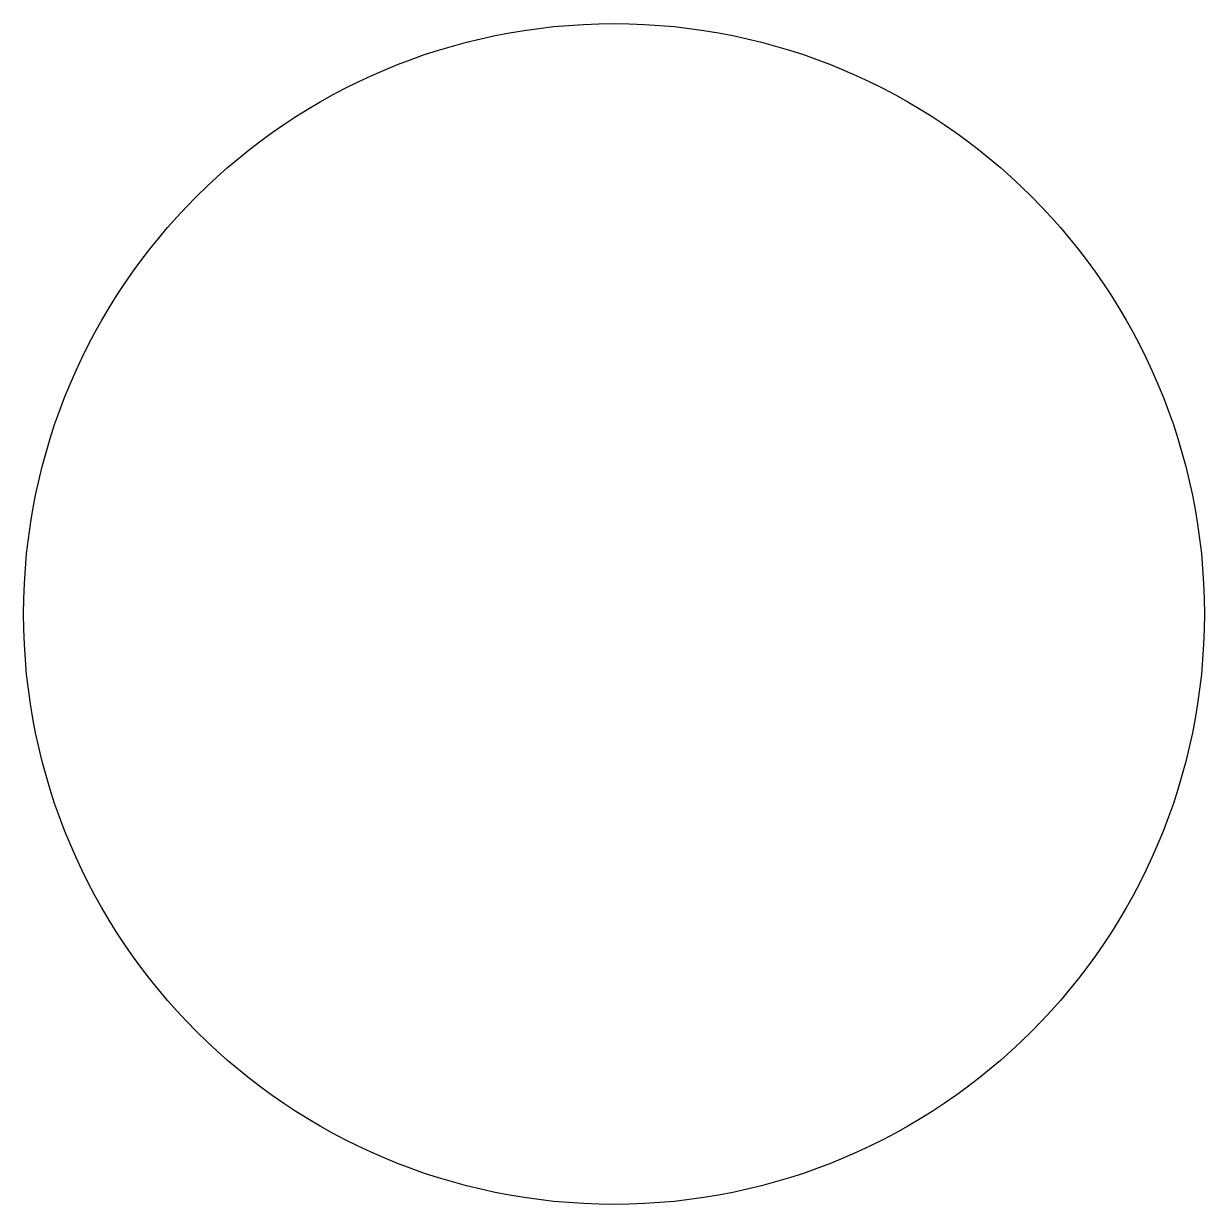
# Model space of a CAD drawing. Header units: feet. Extents: x -0.5 to 0.5, y -0.5 to 0.5.
import ezdxf

# ---------------------------------------------------------------- set-up
doc = ezdxf.new("R2010")
doc.units = ezdxf.units.FT
doc.header["$MEASUREMENT"] = 0

msp = doc.modelspace()

# ---------------------------------------------------------------- linework, layer by layer
msp.add_lwpolyline([(0, 0.5, -1), (0, -0.5, -1), (0, 0.5, -2.26375)], format="xyb")

doc.saveas('drawing.dxf')
